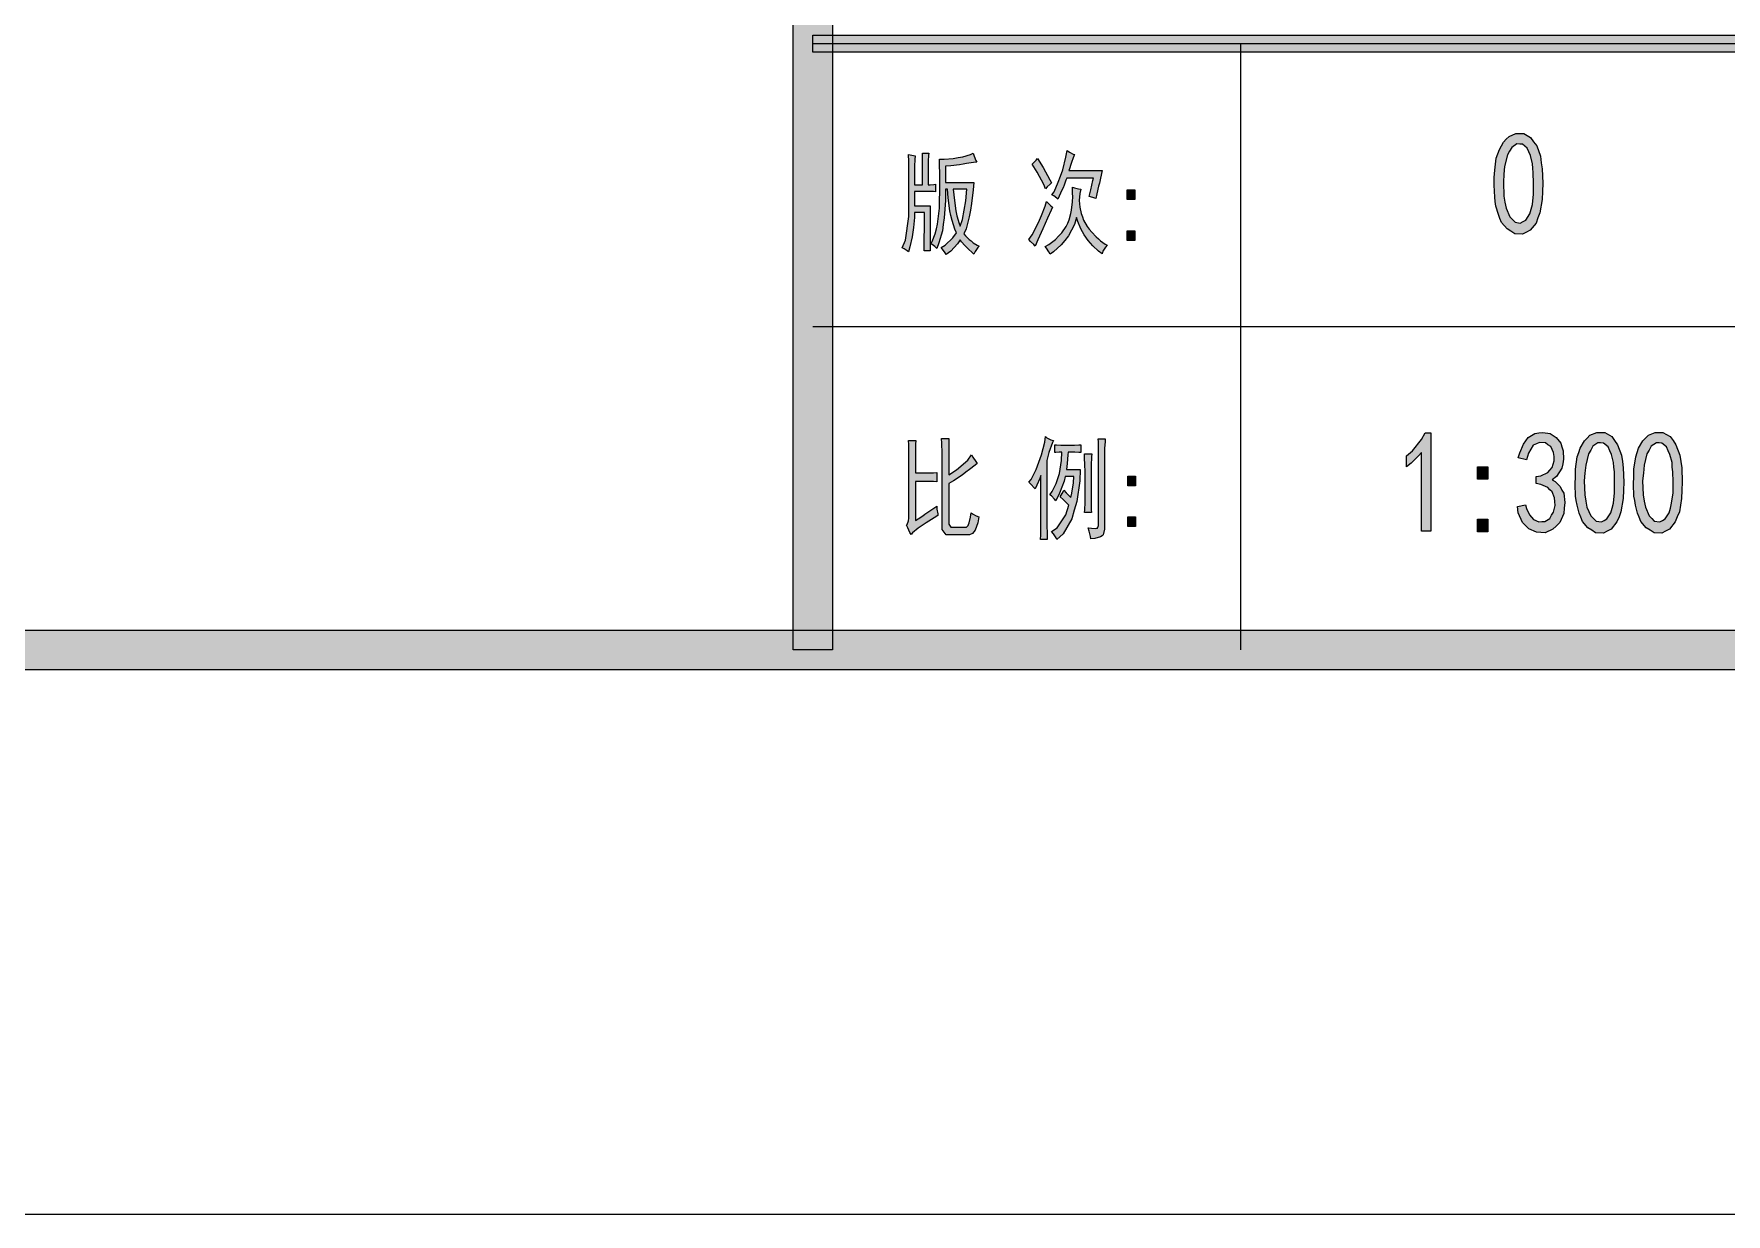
# Model space of a CAD drawing. Header units: millimetres. Extents: x -4415 to 173792, y -78716 to 47289.
# Drawn here: x 156184 to 165188, y -78716 to -72439 of the extents above; entities that cross this region are included whole.
import ezdxf

# ---------------------------------------------------------------- set-up
doc = ezdxf.new("R2010")
doc.units = ezdxf.units.MM

msp = doc.modelspace()

# ---------------------------------------------------------------- hatches: boundary and pattern name
h = msp.add_hatch(color=0)
h.dxf.hatch_style = 2
h.paths.add_polyline_path([(160434.1, -75715.9), (160224.8, -75715.9), (160224.8, 44288.1), (160434.1, 44288.1)])
h = msp.add_hatch(color=0)
h.dxf.hatch_style = 2
h.paths.add_polyline_path([(160328.9, -72537.3), (160328.9, -72447.1), (170791.2, -72447.1), (170791.2, -72537.3)])
h = msp.add_hatch(color=0)
h.paths.add_polyline_path([(163954.1, -73204), (163956.3, -73164.2), (163964.9, -73100.9), (163972.4, -73077.3), (163981, -73053.7), (164003.5, -73015), (164017.5, -73000), (164032.5, -72985), (164067.9, -72968.9), (164089.4, -72968.9), (164110.9, -72968.9), (164147.4, -72991.4), (164163.5, -73012.9), (164179.6, -73035.4), (164200, -73090.2), (164204.3, -73124.5), (164209.6, -73157.8), (164212.8, -73234), (164210.7, -73277), (164208.6, -73321), (164196.7, -73390.7), (164186, -73418.7), (164176.3, -73445.5), (164145.2, -73483.1), (164124.8, -73493.8), (164103.4, -73504.5), (164062.6, -73502.4), (164042.2, -73489.5), (164021.8, -73476.6), (163991.7, -73442.3), (163984.2, -73420.8), (163975.6, -73400.4), (163962.7, -73355.3), (163959.5, -73331.7), (163956.3, -73308.1), (163953.1, -73244.7)])
h.paths.add_polyline_path([(164005.7, -73185.7), (164002.4, -73227.6), (164004.6, -73302.7), (164010, -73334.9), (164016.4, -73367.1), (164036.8, -73413.3), (164050.8, -73427.2), (164064.7, -73441.2), (164092.6, -73446.6), (164107.6, -73438), (164121.6, -73429.4), (164143.1, -73396.1), (164149.5, -73371.4), (164157, -73346.7), (164163.5, -73292), (164163.5, -73261.9), (164163.5, -73232.9), (164161.3, -73178.2), (164159.2, -73154.6), (164158.1, -73129.9), (164147.4, -73085.9), (164137.7, -73066.5), (164129.1, -73047.2), (164104.4, -73025.8), (164089.4, -73025.8), (164074.4, -73024.7), (164047.5, -73044), (164035.7, -73063.3), (164023.9, -73082.6), (164008.9, -73144.9)])
h = msp.add_hatch(color=0)
h.dxf.hatch_style = 2
h.paths.add_polyline_path([(160873.2, -73088), (160871.1, -73107.3), (160868.9, -73142.8), (160868.9, -73158.9), (160868.9, -73241.5), (160912.9, -73241.5), (160912.9, -73131), (160912.9, -73118.1), (160912.9, -73089.1), (160911.8, -73074.1), (160945.1, -73074.1), (160944.1, -73086.9), (160943, -73114.9), (160943, -73131), (160943, -73241.5), (160953.7, -73241.5), (160973, -73240.5), (160980.6, -73239.4), (160980.6, -73279.1), (160970.9, -73278), (160950.5, -73277), (160939.8, -73277), (160868.9, -73277), (160868.9, -73354.2), (160953.7, -73354.2), (160952.6, -73370.3), (160952.6, -73416.5), (160952.6, -73446.6), (160952.6, -73592.6), (160920.4, -73592.6), (160921.5, -73550.7), (160922.6, -73449.8), (160922.6, -73389.7), (160868.9, -73389.7), (160868.9, -73416.5), (160863.5, -73469.1), (160860.3, -73494.9), (160857.1, -73519.6), (160845.3, -73572.2), (160837.8, -73599), (160831.3, -73593.6), (160814.2, -73582.9), (160803.4, -73577.5), (160821.7, -73536.7), (160838.8, -73411.1), (160838.8, -73326.3), (160838.8, -73240.5), (160838.8, -73118.1), (160837.8, -73081.6), (160846.4, -73083.7), (160863.5, -73086.9)])
h = msp.add_hatch(color=0)
h.paths.add_polyline_path([(161182.4, -73074.1), (161186.7, -73089.1), (161196.3, -73112.7), (161201.7, -73121.3), (161183.4, -73123.4), (161146.9, -73128.8), (161127.6, -73132), (161109.4, -73135.3), (161062.1, -73140.6), (161035.3, -73142.8), (161035.3, -73229.7), (161185.6, -73229.7), (161182.4, -73268.4), (161172.7, -73342.4), (161167.3, -73377.9), (161160.9, -73413.3), (161143.7, -73475.5), (161131.9, -73502.4), (161140.5, -73513.1), (161159.8, -73532.4), (161170.6, -73541), (161181.3, -73550.7), (161202.8, -73563.6), (161213.5, -73568.9), (161207.1, -73575.4), (161192, -73596.9), (161185.6, -73610.8), (161175.9, -73602.2), (161156.6, -73585), (161146.9, -73574.3), (161137.3, -73564.6), (161120.1, -73545.3), (161112.6, -73535.7), (161098.6, -73556.1), (161062.1, -73594.7), (161038.5, -73613), (161033.2, -73604.4), (161018.1, -73585), (161010.6, -73575.4), (161033.2, -73563.6), (161073.9, -73524.9), (161092.2, -73498.1), (161083.6, -73477.7), (161069.7, -73431.5), (161063.2, -73405.8), (161057.8, -73381.1), (161049.3, -73311.3), (161046, -73265.1), (161035.3, -73265.1), (161034.2, -73325.3), (161027.8, -73418.7), (161022.4, -73453), (161018.1, -73487.4), (160999.9, -73550.7), (160988.1, -73580.8), (160978.4, -73571.1), (160963.4, -73559.3), (160955.9, -73557.1), (160964.4, -73543.2), (160979.5, -73502.4), (160985.9, -73476.6), (160992.4, -73450.9), (160999.9, -73395), (161002, -73366.1), (161003.1, -73336), (161005.2, -73267.3), (161005.2, -73229.7), (161005.2, -73191.1), (161003.1, -73128.8), (161002, -73105.2), (161026.7, -73106.3), (161076.1, -73102), (161101.9, -73097.7), (161126.5, -73093.4), (161167.3, -73081.6)])
h.paths.add_polyline_path([(161076.1, -73265.1), (161078.2, -73296.3), (161085.8, -73354.2), (161090, -73380), (161095.4, -73406.8), (161107.2, -73448.7), (161112.6, -73462.7), (161125.5, -73426.2), (161142.6, -73327.4), (161148, -73265.1)])
h = msp.add_hatch(color=0)
h.dxf.hatch_style = 2
h.paths.add_polyline_path([(161524.8, -73102), (161553.8, -73150.3), (161590.3, -73215.8), (161598.9, -73231.9), (161591.4, -73238.3), (161575.3, -73253.3), (161566.7, -73263), (161558.1, -73240.5), (161522.7, -73175), (161495.8, -73133.1), (161503.3, -73125.6), (161517.3, -73110.6)])
h = msp.add_hatch(color=0)
h.dxf.hatch_style = 2
h.paths.add_polyline_path([(161722.3, -73081.6), (161719.1, -73084.8), (161711.6, -73104.1), (161706.2, -73119.1), (161700.9, -73134.2), (161693.4, -73157.8), (161690.1, -73166.4), (161868.3, -73166.4), (161864, -73182.5), (161856.5, -73215.8), (161853.3, -73232.9), (161849, -73250.1), (161839.3, -73290.9), (161834, -73314.5), (161823.2, -73311.3), (161806.1, -73305.9), (161798.6, -73304.9), (161807.1, -73269.4), (161819, -73220.1), (161821.1, -73206.1), (161679.4, -73206.1), (161675.1, -73217.9), (161665.4, -73243.7), (161660.1, -73257.6), (161653.6, -73271.6), (161639.7, -73302.7), (161632.2, -73318.8), (161626.8, -73312.4), (161610.7, -73300.6), (161600, -73295.2), (161611.8, -73279.1), (161634.3, -73228.6), (161646.1, -73195.4), (161657.9, -73162.1), (161675.1, -73094.5), (161681.5, -73060.1), (161693.4, -73068.7), (161713.7, -73078.4)])
h = msp.add_hatch(color=0)
h.dxf.hatch_style = 2
h.paths.add_polyline_path([(161754.5, -73265.1), (161749.2, -73287.7), (161744.9, -73326.3), (161747, -73343.5), (161749.2, -73360.7), (161756.7, -73395), (161763.1, -73413.3), (161768.5, -73430.5), (161787.8, -73463.7), (161799.6, -73478.8), (161812.5, -73494.9), (161836.1, -73519.6), (161847.9, -73530.3), (161858.7, -73540), (161883.4, -73557.1), (161895.2, -73563.6), (161885.5, -73573.2), (161871.6, -73595.8), (161867.3, -73608.7), (161849, -73594.7), (161819, -73566.8), (161806.1, -73551.8), (161793.2, -73537.8), (161771.7, -73507.8), (161763.1, -73491.7), (161754.5, -73476.6), (161738.4, -73438), (161730.9, -73415.4), (161720.2, -73453), (161689.1, -73514.2), (161669.7, -73537.8), (161649.3, -73561.4), (161609.6, -73597.9), (161591.4, -73610.8), (161584.9, -73599), (161572, -73579.7), (161564.5, -73571.1), (161584.9, -73560.4), (161620.4, -73532.4), (161636.5, -73515.3), (161652.6, -73498.1), (161677.2, -73463.7), (161684.8, -73446.6), (161692.3, -73428.3), (161701.9, -73394), (161704.1, -73377.9), (161707.3, -73361.8), (161710.5, -73333.8), (161710.5, -73324.2), (161711.6, -73313.5), (161710.5, -73279.1), (161709.5, -73255.5), (161720.2, -73258.7), (161742.7, -73264.1)])
h = msp.add_hatch(color=0)
h.dxf.hatch_style = 2
h.paths.add_polyline_path([(162042.2, -73321), (162001.4, -73321), (162001.4, -73269.4), (162042.2, -73269.4)])
h = msp.add_hatch(color=0)
h.dxf.hatch_style = 2
h.paths.add_polyline_path([(161604.3, -73361.8), (161596.7, -73376.8), (161577.4, -73419.7), (161564.5, -73447.6), (161552.7, -73475.5), (161525.9, -73535.7), (161511.9, -73568.9), (161504.4, -73560.4), (161487.2, -73543.2), (161478.7, -73533.5), (161495.8, -73507.8), (161522.7, -73456.2), (161534.5, -73430.5), (161545.2, -73405.8), (161564.5, -73355.3), (161572, -73330.6), (161578.5, -73338.1), (161594.6, -73353.2)])
h = msp.add_hatch(color=0)
h.dxf.hatch_style = 2
h.paths.add_polyline_path([(162042.2, -73537.8), (162001.4, -73537.8), (162001.4, -73486.3), (162042.2, -73486.3)])
h = msp.add_hatch(color=0)
h.dxf.hatch_style = 2
h.paths.add_polyline_path([(160876.4, -74602.7), (160875.3, -74622), (160874.3, -74668.2), (160874.3, -74695), (160874.3, -74774.5), (160917.2, -74774.5), (160933.3, -74774.5), (160969.8, -74773.4), (160989.1, -74772.3), (160989.1, -74821.7), (160969.8, -74820.6), (160933.3, -74819.6), (160917.2, -74819.6), (160874.3, -74819.6), (160874.3, -75026.8), (160888.2, -75018.2), (160914, -75003.1), (160924.7, -74994.5), (160935.5, -74987), (160967.7, -74965.6), (160988.1, -74951.6), (160989.1, -74966.6), (160993.4, -74991.3), (160994.5, -75001), (160974.1, -75013.9), (160932.2, -75040.7), (160910.8, -75054.7), (160889.3, -75068.6), (160859.2, -75092.2), (160851.7, -75101.9), (160845.3, -75091.2), (160833.5, -75066.5), (160827, -75052.5), (160831.3, -75048.2), (160837.8, -75028.9), (160838.8, -75014.9), (160838.8, -74699.3), (160838.8, -74671.4), (160838.8, -74623.1), (160837.8, -74602.7)])
h = msp.add_hatch(color=0)
h.dxf.hatch_style = 2
h.paths.add_polyline_path([(161052.5, -74590.9), (161052.5, -74615.6), (161051.4, -74662.8), (161051.4, -74685.4), (161051.4, -74784.1), (161092.2, -74758.4), (161153.4, -74705.8), (161172.7, -74677.9), (161180.2, -74690.7), (161195.2, -74714.4), (161202.8, -74725.1), (161192, -74733.7), (161162, -74756.2), (161142.6, -74771.3), (161122.3, -74786.3), (161077.2, -74816.3), (161051.4, -74831.4), (161051.4, -75028.9), (161051.4, -75046.1), (161062.1, -75062.2), (161072.9, -75062.2), (161139.4, -75062.2), (161145.9, -75062.2), (161154.5, -75054.7), (161157.7, -75048.2), (161160.9, -75040.7), (161167.3, -75010.6), (161171.6, -74987), (161178.1, -74992.4), (161198.5, -75003.1), (161212.4, -75007.4), (161206, -75039.6), (161192, -75079.4), (161185.6, -75087.9), (161178.1, -75096.5), (161163, -75104), (161155.5, -75104), (161062.1, -75104), (161038.5, -75104), (161016, -75075.1), (161016, -75046.1), (161016, -74695), (161016, -74669.3), (161014.9, -74616.7), (161013.8, -74590.9)])
h = msp.add_hatch(color=0)
h.dxf.hatch_style = 2
h.paths.add_polyline_path([(161609.6, -74602.7), (161603.2, -74612.4), (161584.9, -74665), (161574.2, -74709), (161574.2, -75026.8), (161574.2, -75050.4), (161575.3, -75100.8), (161575.3, -75127.7), (161539.8, -75127.7), (161540.9, -75103), (161542, -75054.7), (161542, -75031), (161542, -74788.4), (161536.6, -74803.5), (161520.5, -74838.9), (161510.9, -74859.3), (161506.6, -74853.9), (161490.5, -74835.7), (161478.7, -74823.9), (161490.5, -74809.9), (161516.2, -74756.2), (161530.2, -74717.6), (161545.2, -74677.9), (161563.5, -74610.2), (161566.7, -74581.3), (161574.2, -74587.7), (161594.6, -74598.4)])
h = msp.add_hatch(color=0)
h.dxf.hatch_style = 2
h.paths.add_polyline_path([(161708.4, -74626.3), (161721.3, -74626.3), (161743.8, -74625.3), (161754.5, -74624.2), (161754.5, -74666.1), (161743.8, -74665), (161723.4, -74663.9), (161711.6, -74663.9), (161686.9, -74663.9), (161685.8, -74677.9), (161681.5, -74724), (161678.3, -74756.2), (161750.2, -74756.2), (161749.2, -74817.4), (161733.1, -74925.8), (161719.1, -74973.1), (161706.2, -75019.2), (161660.1, -75097.6), (161626.8, -75127.7), (161623.6, -75119.1), (161609.6, -75097.6), (161598.9, -75085.8), (161628.9, -75066.5), (161675.1, -74997.8), (161690.1, -74946.2), (161682.6, -74937.7), (161660.1, -74915.1), (161645, -74902.2), (161649.3, -74892.6), (161660.1, -74875.4), (161664.4, -74866.8), (161677.2, -74880.8), (161695.5, -74900.1), (161700.9, -74904.4), (161706.2, -74881.8), (161714.8, -74827.1), (161717, -74793.8), (161670.8, -74793.8), (161666.5, -74818.5), (161641.8, -74882.9), (161621.4, -74922.6), (161615, -74914), (161598.9, -74896.9), (161590.3, -74890.4), (161602.1, -74873.2), (161623.6, -74830.3), (161632.2, -74804.5), (161640.8, -74777.7), (161651.5, -74707.9), (161653.6, -74663.9), (161639.7, -74663.9), (161621.4, -74665), (161616.1, -74666.1), (161616.1, -74624.2), (161624.6, -74625.3), (161648.3, -74626.3), (161662.2, -74626.3)])
h = msp.add_hatch(color=0)
h.dxf.hatch_style = 2
h.paths.add_polyline_path([(161884.4, -74593.1), (161883.4, -74608.1), (161881.2, -74644.6), (161881.2, -74666.1), (161881.2, -75048.2), (161881.2, -75072.9), (161873.7, -75103), (161867.3, -75109.4), (161859.7, -75114.8), (161829.7, -75123.4), (161807.1, -75125.5), (161806.1, -75112.6), (161798.6, -75083.6), (161793.2, -75066.5), (161811.4, -75068.6), (161834, -75070.8), (161838.3, -75068.6), (161843.6, -75067.5), (161849, -75054.7), (161849, -75042.9), (161849, -74669.3), (161849, -74646.7), (161847.9, -74609.2), (161845.8, -74593.1)])
h = msp.add_hatch(color=0)
h.dxf.hatch_style = 2
h.paths.add_polyline_path([(163567.7, -74665), (163551.6, -74684.3), (163511.9, -74723), (163487.2, -74741.2), (163487.2, -74683.2), (163518.3, -74657.5), (163567.7, -74596.3), (163587, -74561.9), (163616, -74561.9), (163616, -75083.6), (163567.7, -75083.6)])
h = msp.add_hatch(color=0)
h.dxf.hatch_style = 2
h.paths.add_polyline_path([(164077.6, -74952.7), (164120.5, -74944.1), (164125.9, -74963.4), (164142, -74996.7), (164152.7, -75009.6), (164163.5, -75022.5), (164190.3, -75034.3), (164207.5, -75033.2), (164223.6, -75033.2), (164249.3, -75016), (164259, -74999.9), (164268.7, -74983.8), (164277.3, -74948.4), (164276.2, -74926.9), (164275.1, -74906.5), (164262.2, -74875.4), (164250.4, -74863.6), (164239.7, -74852.8), (164202.1, -74836.7), (164176.3, -74831.4), (164176.3, -74792.7), (164202.1, -74789.5), (164239.7, -74772.3), (164250.4, -74759.5), (164262.2, -74745.5), (164273, -74710.1), (164271.9, -74687.5), (164269.7, -74666.1), (164254.7, -74633.9), (164239.7, -74624.2), (164225.7, -74614.5), (164194.6, -74612.4), (164178.5, -74619.9), (164161.3, -74627.4), (164135.6, -74669.3), (164125.9, -74704.7), (164081.9, -74695), (164089.4, -74668.2), (164109.8, -74622), (164122.7, -74603.8), (164134.5, -74586.6), (164169.9, -74565.1), (164191.4, -74561.9), (164212.8, -74558.7), (164251.5, -74565.1), (164267.6, -74575.9), (164283.7, -74585.5), (164307.3, -74615.6), (164313.8, -74636), (164320.2, -74656.4), (164322.3, -74701.5), (164318.1, -74726.2), (164312.7, -74749.8), (164284.8, -74792.7), (164262.2, -74811), (164278.3, -74819.6), (164305.2, -74847.5), (164313.8, -74865.7), (164323.4, -74882.9), (164328.8, -74931.2), (164325.6, -74961.3), (164323.4, -74990.3), (164301.9, -75038.6), (164283.7, -75056.8), (164265.4, -75074), (164224.7, -75092.2), (164201, -75091.2), (164178.5, -75090.1), (164137.7, -75071.8), (164120.5, -75054.7), (164104.4, -75037.5), (164081.9, -74987)])
h = msp.add_hatch(color=0)
h.paths.add_polyline_path([(164385.7, -74793.8), (164386.8, -74754.1), (164395.3, -74689.7), (164403.9, -74666.1), (164411.4, -74643.5), (164434, -74603.8), (164449, -74588.8), (164463, -74573.7), (164499.5, -74558.7), (164519.9, -74558.7), (164541.3, -74558.7), (164578.9, -74581.3), (164593.9, -74602.7), (164610, -74625.3), (164630.4, -74680), (164635.8, -74713.3), (164640.1, -74746.6), (164643.3, -74823.9), (164641.2, -74866.8), (164640.1, -74909.7), (164627.2, -74980.6), (164617.6, -75007.4), (164606.8, -75035.3), (164575.7, -75072.9), (164555.3, -75083.6), (164534.9, -75094.4), (164493, -75092.2), (164472.6, -75079.4), (164452.2, -75066.5), (164423.3, -75032.1), (164414.7, -75010.6), (164406.1, -74989.2), (164394.3, -74945.2), (164390, -74921.5), (164386.8, -74897.9), (164384.6, -74834.6)])
h.paths.add_polyline_path([(164436.1, -74775.6), (164432.9, -74817.4), (164435.1, -74891.5), (164441.5, -74924.8), (164446.9, -74957), (164467.3, -75003.1), (164481.2, -75017.1), (164495.2, -75031), (164524.2, -75035.3), (164538.1, -75027.8), (164553.1, -75019.2), (164574.6, -74986), (164581.1, -74961.3), (164587.5, -74935.5), (164593.9, -74880.8), (164593.9, -74851.8), (164593.9, -74821.7), (164592.9, -74768), (164590.7, -74743.3), (164588.6, -74719.7), (164577.8, -74675.7), (164569.2, -74656.4), (164559.6, -74636), (164534.9, -74615.6), (164519.9, -74614.5), (164504.8, -74614.5), (164478, -74632.8), (164467.3, -74653.2), (164455.5, -74672.5), (164440.4, -74733.7)])
h = msp.add_hatch(color=0)
h.paths.add_polyline_path([(164695.9, -74793.8), (164697, -74754.1), (164706.7, -74689.7), (164714.2, -74666.1), (164721.7, -74643.5), (164744.2, -74603.8), (164759.3, -74588.8), (164774.3, -74573.7), (164809.7, -74558.7), (164831.2, -74558.7), (164851.6, -74558.7), (164889.2, -74581.3), (164905.3, -74602.7), (164920.3, -74625.3), (164941.8, -74680), (164946, -74713.3), (164951.4, -74746.6), (164953.6, -74823.9), (164952.5, -74866.8), (164950.3, -74909.7), (164938.5, -74980.6), (164927.8, -75007.4), (164917.1, -75035.3), (164887, -75072.9), (164865.5, -75083.6), (164845.1, -75094.4), (164804.3, -75092.2), (164783.9, -75079.4), (164762.5, -75066.5), (164733.5, -75032.1), (164724.9, -75010.6), (164716.3, -74989.2), (164704.5, -74945.2), (164701.3, -74921.5), (164697, -74897.9), (164694.8, -74834.6)])
h.paths.add_polyline_path([(164747.4, -74775.6), (164743.2, -74817.4), (164746.4, -74891.5), (164751.7, -74924.8), (164758.2, -74957), (164777.5, -75003.1), (164791.5, -75017.1), (164805.4, -75031), (164834.4, -75035.3), (164849.4, -75027.8), (164863.4, -75019.2), (164884.9, -74986), (164891.3, -74961.3), (164897.7, -74935.5), (164905.3, -74880.8), (164905.3, -74851.8), (164905.3, -74821.7), (164903.1, -74768), (164901, -74743.3), (164899.9, -74719.7), (164888.1, -74675.7), (164879.5, -74656.4), (164869.8, -74636), (164846.2, -74615.6), (164831.2, -74614.5), (164816.2, -74614.5), (164789.3, -74632.8), (164777.5, -74653.2), (164765.7, -74672.5), (164750.7, -74733.7)])
h = msp.add_hatch(color=0)
h.dxf.hatch_style = 2
h.paths.add_polyline_path([(161812.5, -74673.6), (161810.4, -74689.7), (161809.3, -74735.8), (161809.3, -74765.9), (161809.3, -74902.2), (161809.3, -74930.1), (161809.3, -74970.9), (161810.4, -74984.9), (161773.9, -74984.9), (161774.9, -74970.9), (161777.1, -74931.2), (161777.1, -74904.4), (161777.1, -74762.7), (161776, -74735.8), (161773.9, -74690.7), (161773.9, -74673.6)])
h = msp.add_hatch(color=0)
h.dxf.hatch_style = 2
h.paths.add_polyline_path([(162045.5, -74843.2), (162004.7, -74843.2), (162004.7, -74791.7), (162045.5, -74791.7)])
h = msp.add_hatch(color=0)
h.dxf.hatch_style = 2
h.paths.add_polyline_path([(163919.8, -74807.8), (163864, -74807.8), (163864, -74741.2), (163919.8, -74741.2)])
h = msp.add_hatch(color=0)
h.dxf.hatch_style = 2
h.paths.add_polyline_path([(162045.5, -75060), (162004.7, -75060), (162004.7, -75007.4), (162045.5, -75007.4)])
h = msp.add_hatch(color=0)
h.dxf.hatch_style = 2
h.paths.add_polyline_path([(163919.8, -75086.9), (163864, -75086.9), (163864, -75020.3), (163919.8, -75020.3)])
h = msp.add_hatch(color=0)
h.dxf.hatch_style = 2
h.paths.add_polyline_path([(2980.1, -75821.1), (3190.5, -75610.7), (170687.1, -75610.7), (170896.4, -75821.1)])

# ---------------------------------------------------------------- linework, layer by layer
at = {"color": 0, "lineweight": 0}
for points in [[(-4415.2, -78716.4), (173791.7, -78716.4), (173791.7, 47288.5), (-4415.2, 47288.5)], [(160434.1, -75715.9), (160224.8, -75715.9), (160224.8, 44288.1), (160434.1, 44288.1)], [(160328.9, -72537.3), (160328.9, -72447.1), (170791.2, -72447.1), (170791.2, -72537.3)], [(163954.1, -73204), (163956.3, -73164.2), (163964.9, -73100.9), (163972.4, -73077.3), (163981, -73053.7), (164003.5, -73015), (164017.5, -73000), (164032.5, -72985), (164067.9, -72968.9), (164089.4, -72968.9), (164110.9, -72968.9), (164147.4, -72991.4), (164163.5, -73012.9), (164179.6, -73035.4), (164200, -73090.2), (164204.3, -73124.5), (164209.6, -73157.8), (164212.8, -73234), (164210.7, -73277), (164208.6, -73321), (164196.7, -73390.7), (164186, -73418.7), (164176.3, -73445.5), (164145.2, -73483.1), (164124.8, -73493.8), (164103.4, -73504.5), (164062.6, -73502.4), (164042.2, -73489.5), (164021.8, -73476.6), (163991.7, -73442.3), (163984.2, -73420.8), (163975.6, -73400.4), (163962.7, -73355.3), (163959.5, -73331.7), (163956.3, -73308.1), (163953.1, -73244.7)], [(160873.2, -73088), (160871.1, -73107.3), (160868.9, -73142.8), (160868.9, -73158.9), (160868.9, -73241.5), (160912.9, -73241.5), (160912.9, -73131), (160912.9, -73118.1), (160912.9, -73089.1), (160911.8, -73074.1), (160945.1, -73074.1), (160944.1, -73086.9), (160943, -73114.9), (160943, -73131), (160943, -73241.5), (160953.7, -73241.5), (160973, -73240.5), (160980.6, -73239.4), (160980.6, -73279.1), (160970.9, -73278), (160950.5, -73277), (160939.8, -73277), (160868.9, -73277), (160868.9, -73354.2), (160953.7, -73354.2), (160952.6, -73370.3), (160952.6, -73416.5), (160952.6, -73446.6), (160952.6, -73592.6), (160920.4, -73592.6), (160921.5, -73550.7), (160922.6, -73449.8), (160922.6, -73389.7), (160868.9, -73389.7), (160868.9, -73416.5), (160863.5, -73469.1), (160860.3, -73494.9), (160857.1, -73519.6), (160845.3, -73572.2), (160837.8, -73599), (160831.3, -73593.6), (160814.2, -73582.9), (160803.4, -73577.5), (160821.7, -73536.7), (160838.8, -73411.1), (160838.8, -73326.3), (160838.8, -73240.5), (160838.8, -73118.1), (160837.8, -73081.6), (160846.4, -73083.7), (160863.5, -73086.9)], [(161182.4, -73074.1), (161186.7, -73089.1), (161196.3, -73112.7), (161201.7, -73121.3), (161183.4, -73123.4), (161146.9, -73128.8), (161127.6, -73132), (161109.4, -73135.3), (161062.1, -73140.6), (161035.3, -73142.8), (161035.3, -73229.7), (161185.6, -73229.7), (161182.4, -73268.4), (161172.7, -73342.4), (161167.3, -73377.9), (161160.9, -73413.3), (161143.7, -73475.5), (161131.9, -73502.4), (161140.5, -73513.1), (161159.8, -73532.4), (161170.6, -73541), (161181.3, -73550.7), (161202.8, -73563.6), (161213.5, -73568.9), (161207.1, -73575.4), (161192, -73596.9), (161185.6, -73610.8), (161175.9, -73602.2), (161156.6, -73585), (161146.9, -73574.3), (161137.3, -73564.6), (161120.1, -73545.3), (161112.6, -73535.7), (161098.6, -73556.1), (161062.1, -73594.7), (161038.5, -73613), (161033.2, -73604.4), (161018.1, -73585), (161010.6, -73575.4), (161033.2, -73563.6), (161073.9, -73524.9), (161092.2, -73498.1), (161083.6, -73477.7), (161069.7, -73431.5), (161063.2, -73405.8), (161057.8, -73381.1), (161049.3, -73311.3), (161046, -73265.1), (161035.3, -73265.1), (161034.2, -73325.3), (161027.8, -73418.7), (161022.4, -73453), (161018.1, -73487.4), (160999.9, -73550.7), (160988.1, -73580.8), (160978.4, -73571.1), (160963.4, -73559.3), (160955.9, -73557.1), (160964.4, -73543.2), (160979.5, -73502.4), (160985.9, -73476.6), (160992.4, -73450.9), (160999.9, -73395), (161002, -73366.1), (161003.1, -73336), (161005.2, -73267.3), (161005.2, -73229.7), (161005.2, -73191.1), (161003.1, -73128.8), (161002, -73105.2), (161026.7, -73106.3), (161076.1, -73102), (161101.9, -73097.7), (161126.5, -73093.4), (161167.3, -73081.6)], [(161524.8, -73102), (161553.8, -73150.3), (161590.3, -73215.8), (161598.9, -73231.9), (161591.4, -73238.3), (161575.3, -73253.3), (161566.7, -73263), (161558.1, -73240.5), (161522.7, -73175), (161495.8, -73133.1), (161503.3, -73125.6), (161517.3, -73110.6)], [(161722.3, -73081.6), (161719.1, -73084.8), (161711.6, -73104.1), (161706.2, -73119.1), (161700.9, -73134.2), (161693.4, -73157.8), (161690.1, -73166.4), (161868.3, -73166.4), (161864, -73182.5), (161856.5, -73215.8), (161853.3, -73232.9), (161849, -73250.1), (161839.3, -73290.9), (161834, -73314.5), (161823.2, -73311.3), (161806.1, -73305.9), (161798.6, -73304.9), (161807.1, -73269.4), (161819, -73220.1), (161821.1, -73206.1), (161679.4, -73206.1), (161675.1, -73217.9), (161665.4, -73243.7), (161660.1, -73257.6), (161653.6, -73271.6), (161639.7, -73302.7), (161632.2, -73318.8), (161626.8, -73312.4), (161610.7, -73300.6), (161600, -73295.2), (161611.8, -73279.1), (161634.3, -73228.6), (161646.1, -73195.4), (161657.9, -73162.1), (161675.1, -73094.5), (161681.5, -73060.1), (161693.4, -73068.7), (161713.7, -73078.4)], [(164005.7, -73185.7), (164002.4, -73227.6), (164004.6, -73302.7), (164010, -73334.9), (164016.4, -73367.1), (164036.8, -73413.3), (164050.8, -73427.2), (164064.7, -73441.2), (164092.6, -73446.6), (164107.6, -73438), (164121.6, -73429.4), (164143.1, -73396.1), (164149.5, -73371.4), (164157, -73346.7), (164163.5, -73292), (164163.5, -73261.9), (164163.5, -73232.9), (164161.3, -73178.2), (164159.2, -73154.6), (164158.1, -73129.9), (164147.4, -73085.9), (164137.7, -73066.5), (164129.1, -73047.2), (164104.4, -73025.8), (164089.4, -73025.8), (164074.4, -73024.7), (164047.5, -73044), (164035.7, -73063.3), (164023.9, -73082.6), (164008.9, -73144.9)], [(161076.1, -73265.1), (161078.2, -73296.3), (161085.8, -73354.2), (161090, -73380), (161095.4, -73406.8), (161107.2, -73448.7), (161112.6, -73462.7), (161125.5, -73426.2), (161142.6, -73327.4), (161148, -73265.1)], [(161754.5, -73265.1), (161749.2, -73287.7), (161744.9, -73326.3), (161747, -73343.5), (161749.2, -73360.7), (161756.7, -73395), (161763.1, -73413.3), (161768.5, -73430.5), (161787.8, -73463.7), (161799.6, -73478.8), (161812.5, -73494.9), (161836.1, -73519.6), (161847.9, -73530.3), (161858.7, -73540), (161883.4, -73557.1), (161895.2, -73563.6), (161885.5, -73573.2), (161871.6, -73595.8), (161867.3, -73608.7), (161849, -73594.7), (161819, -73566.8), (161806.1, -73551.8), (161793.2, -73537.8), (161771.7, -73507.8), (161763.1, -73491.7), (161754.5, -73476.6), (161738.4, -73438), (161730.9, -73415.4), (161720.2, -73453), (161689.1, -73514.2), (161669.7, -73537.8), (161649.3, -73561.4), (161609.6, -73597.9), (161591.4, -73610.8), (161584.9, -73599), (161572, -73579.7), (161564.5, -73571.1), (161584.9, -73560.4), (161620.4, -73532.4), (161636.5, -73515.3), (161652.6, -73498.1), (161677.2, -73463.7), (161684.8, -73446.6), (161692.3, -73428.3), (161701.9, -73394), (161704.1, -73377.9), (161707.3, -73361.8), (161710.5, -73333.8), (161710.5, -73324.2), (161711.6, -73313.5), (161710.5, -73279.1), (161709.5, -73255.5), (161720.2, -73258.7), (161742.7, -73264.1)], [(162042.2, -73321), (162001.4, -73321), (162001.4, -73269.4), (162042.2, -73269.4)], [(161604.3, -73361.8), (161596.7, -73376.8), (161577.4, -73419.7), (161564.5, -73447.6), (161552.7, -73475.5), (161525.9, -73535.7), (161511.9, -73568.9), (161504.4, -73560.4), (161487.2, -73543.2), (161478.7, -73533.5), (161495.8, -73507.8), (161522.7, -73456.2), (161534.5, -73430.5), (161545.2, -73405.8), (161564.5, -73355.3), (161572, -73330.6), (161578.5, -73338.1), (161594.6, -73353.2)], [(162042.2, -73537.8), (162001.4, -73537.8), (162001.4, -73486.3), (162042.2, -73486.3)], [(160876.4, -74602.7), (160875.3, -74622), (160874.3, -74668.2), (160874.3, -74695), (160874.3, -74774.5), (160917.2, -74774.5), (160933.3, -74774.5), (160969.8, -74773.4), (160989.1, -74772.3), (160989.1, -74821.7), (160969.8, -74820.6), (160933.3, -74819.6), (160917.2, -74819.6), (160874.3, -74819.6), (160874.3, -75026.8), (160888.2, -75018.2), (160914, -75003.1), (160924.7, -74994.5), (160935.5, -74987), (160967.7, -74965.6), (160988.1, -74951.6), (160989.1, -74966.6), (160993.4, -74991.3), (160994.5, -75001), (160974.1, -75013.9), (160932.2, -75040.7), (160910.8, -75054.7), (160889.3, -75068.6), (160859.2, -75092.2), (160851.7, -75101.9), (160845.3, -75091.2), (160833.5, -75066.5), (160827, -75052.5), (160831.3, -75048.2), (160837.8, -75028.9), (160838.8, -75014.9), (160838.8, -74699.3), (160838.8, -74671.4), (160838.8, -74623.1), (160837.8, -74602.7)], [(161052.5, -74590.9), (161052.5, -74615.6), (161051.4, -74662.8), (161051.4, -74685.4), (161051.4, -74784.1), (161092.2, -74758.4), (161153.4, -74705.8), (161172.7, -74677.9), (161180.2, -74690.7), (161195.2, -74714.4), (161202.8, -74725.1), (161192, -74733.7), (161162, -74756.2), (161142.6, -74771.3), (161122.3, -74786.3), (161077.2, -74816.3), (161051.4, -74831.4), (161051.4, -75028.9), (161051.4, -75046.1), (161062.1, -75062.2), (161072.9, -75062.2), (161139.4, -75062.2), (161145.9, -75062.2), (161154.5, -75054.7), (161157.7, -75048.2), (161160.9, -75040.7), (161167.3, -75010.6), (161171.6, -74987), (161178.1, -74992.4), (161198.5, -75003.1), (161212.4, -75007.4), (161206, -75039.6), (161192, -75079.4), (161185.6, -75087.9), (161178.1, -75096.5), (161163, -75104), (161155.5, -75104), (161062.1, -75104), (161038.5, -75104), (161016, -75075.1), (161016, -75046.1), (161016, -74695), (161016, -74669.3), (161014.9, -74616.7), (161013.8, -74590.9)], [(161609.6, -74602.7), (161603.2, -74612.4), (161584.9, -74665), (161574.2, -74709), (161574.2, -75026.8), (161574.2, -75050.4), (161575.3, -75100.8), (161575.3, -75127.7), (161539.8, -75127.7), (161540.9, -75103), (161542, -75054.7), (161542, -75031), (161542, -74788.4), (161536.6, -74803.5), (161520.5, -74838.9), (161510.9, -74859.3), (161506.6, -74853.9), (161490.5, -74835.7), (161478.7, -74823.9), (161490.5, -74809.9), (161516.2, -74756.2), (161530.2, -74717.6), (161545.2, -74677.9), (161563.5, -74610.2), (161566.7, -74581.3), (161574.2, -74587.7), (161594.6, -74598.4)], [(161708.4, -74626.3), (161721.3, -74626.3), (161743.8, -74625.3), (161754.5, -74624.2), (161754.5, -74666.1), (161743.8, -74665), (161723.4, -74663.9), (161711.6, -74663.9), (161686.9, -74663.9), (161685.8, -74677.9), (161681.5, -74724), (161678.3, -74756.2), (161750.2, -74756.2), (161749.2, -74817.4), (161733.1, -74925.8), (161719.1, -74973.1), (161706.2, -75019.2), (161660.1, -75097.6), (161626.8, -75127.7), (161623.6, -75119.1), (161609.6, -75097.6), (161598.9, -75085.8), (161628.9, -75066.5), (161675.1, -74997.8), (161690.1, -74946.2), (161682.6, -74937.7), (161660.1, -74915.1), (161645, -74902.2), (161649.3, -74892.6), (161660.1, -74875.4), (161664.4, -74866.8), (161677.2, -74880.8), (161695.5, -74900.1), (161700.9, -74904.4), (161706.2, -74881.8), (161714.8, -74827.1), (161717, -74793.8), (161670.8, -74793.8), (161666.5, -74818.5), (161641.8, -74882.9), (161621.4, -74922.6), (161615, -74914), (161598.9, -74896.9), (161590.3, -74890.4), (161602.1, -74873.2), (161623.6, -74830.3), (161632.2, -74804.5), (161640.8, -74777.7), (161651.5, -74707.9), (161653.6, -74663.9), (161639.7, -74663.9), (161621.4, -74665), (161616.1, -74666.1), (161616.1, -74624.2), (161624.6, -74625.3), (161648.3, -74626.3), (161662.2, -74626.3)], [(161884.4, -74593.1), (161883.4, -74608.1), (161881.2, -74644.6), (161881.2, -74666.1), (161881.2, -75048.2), (161881.2, -75072.9), (161873.7, -75103), (161867.3, -75109.4), (161859.7, -75114.8), (161829.7, -75123.4), (161807.1, -75125.5), (161806.1, -75112.6), (161798.6, -75083.6), (161793.2, -75066.5), (161811.4, -75068.6), (161834, -75070.8), (161838.3, -75068.6), (161843.6, -75067.5), (161849, -75054.7), (161849, -75042.9), (161849, -74669.3), (161849, -74646.7), (161847.9, -74609.2), (161845.8, -74593.1)], [(163567.7, -74665), (163551.6, -74684.3), (163511.9, -74723), (163487.2, -74741.2), (163487.2, -74683.2), (163518.3, -74657.5), (163567.7, -74596.3), (163587, -74561.9), (163616, -74561.9), (163616, -75083.6), (163567.7, -75083.6)], [(164077.6, -74952.7), (164120.5, -74944.1), (164125.9, -74963.4), (164142, -74996.7), (164152.7, -75009.6), (164163.5, -75022.5), (164190.3, -75034.3), (164207.5, -75033.2), (164223.6, -75033.2), (164249.3, -75016), (164259, -74999.9), (164268.7, -74983.8), (164277.3, -74948.4), (164276.2, -74926.9), (164275.1, -74906.5), (164262.2, -74875.4), (164250.4, -74863.6), (164239.7, -74852.8), (164202.1, -74836.7), (164176.3, -74831.4), (164176.3, -74792.7), (164202.1, -74789.5), (164239.7, -74772.3), (164250.4, -74759.5), (164262.2, -74745.5), (164273, -74710.1), (164271.9, -74687.5), (164269.7, -74666.1), (164254.7, -74633.9), (164239.7, -74624.2), (164225.7, -74614.5), (164194.6, -74612.4), (164178.5, -74619.9), (164161.3, -74627.4), (164135.6, -74669.3), (164125.9, -74704.7), (164081.9, -74695), (164089.4, -74668.2), (164109.8, -74622), (164122.7, -74603.8), (164134.5, -74586.6), (164169.9, -74565.1), (164191.4, -74561.9), (164212.8, -74558.7), (164251.5, -74565.1), (164267.6, -74575.9), (164283.7, -74585.5), (164307.3, -74615.6), (164313.8, -74636), (164320.2, -74656.4), (164322.3, -74701.5), (164318.1, -74726.2), (164312.7, -74749.8), (164284.8, -74792.7), (164262.2, -74811), (164278.3, -74819.6), (164305.2, -74847.5), (164313.8, -74865.7), (164323.4, -74882.9), (164328.8, -74931.2), (164325.6, -74961.3), (164323.4, -74990.3), (164301.9, -75038.6), (164283.7, -75056.8), (164265.4, -75074), (164224.7, -75092.2), (164201, -75091.2), (164178.5, -75090.1), (164137.7, -75071.8), (164120.5, -75054.7), (164104.4, -75037.5), (164081.9, -74987)], [(164385.7, -74793.8), (164386.8, -74754.1), (164395.3, -74689.7), (164403.9, -74666.1), (164411.4, -74643.5), (164434, -74603.8), (164449, -74588.8), (164463, -74573.7), (164499.5, -74558.7), (164519.9, -74558.7), (164541.3, -74558.7), (164578.9, -74581.3), (164593.9, -74602.7), (164610, -74625.3), (164630.4, -74680), (164635.8, -74713.3), (164640.1, -74746.6), (164643.3, -74823.9), (164641.2, -74866.8), (164640.1, -74909.7), (164627.2, -74980.6), (164617.6, -75007.4), (164606.8, -75035.3), (164575.7, -75072.9), (164555.3, -75083.6), (164534.9, -75094.4), (164493, -75092.2), (164472.6, -75079.4), (164452.2, -75066.5), (164423.3, -75032.1), (164414.7, -75010.6), (164406.1, -74989.2), (164394.3, -74945.2), (164390, -74921.5), (164386.8, -74897.9), (164384.6, -74834.6)], [(164436.1, -74775.6), (164432.9, -74817.4), (164435.1, -74891.5), (164441.5, -74924.8), (164446.9, -74957), (164467.3, -75003.1), (164481.2, -75017.1), (164495.2, -75031), (164524.2, -75035.3), (164538.1, -75027.8), (164553.1, -75019.2), (164574.6, -74986), (164581.1, -74961.3), (164587.5, -74935.5), (164593.9, -74880.8), (164593.9, -74851.8), (164593.9, -74821.7), (164592.9, -74768), (164590.7, -74743.3), (164588.6, -74719.7), (164577.8, -74675.7), (164569.2, -74656.4), (164559.6, -74636), (164534.9, -74615.6), (164519.9, -74614.5), (164504.8, -74614.5), (164478, -74632.8), (164467.3, -74653.2), (164455.5, -74672.5), (164440.4, -74733.7)], [(164695.9, -74793.8), (164697, -74754.1), (164706.7, -74689.7), (164714.2, -74666.1), (164721.7, -74643.5), (164744.2, -74603.8), (164759.3, -74588.8), (164774.3, -74573.7), (164809.7, -74558.7), (164831.2, -74558.7), (164851.6, -74558.7), (164889.2, -74581.3), (164905.3, -74602.7), (164920.3, -74625.3), (164941.8, -74680), (164946, -74713.3), (164951.4, -74746.6), (164953.6, -74823.9), (164952.5, -74866.8), (164950.3, -74909.7), (164938.5, -74980.6), (164927.8, -75007.4), (164917.1, -75035.3), (164887, -75072.9), (164865.5, -75083.6), (164845.1, -75094.4), (164804.3, -75092.2), (164783.9, -75079.4), (164762.5, -75066.5), (164733.5, -75032.1), (164724.9, -75010.6), (164716.3, -74989.2), (164704.5, -74945.2), (164701.3, -74921.5), (164697, -74897.9), (164694.8, -74834.6)], [(164747.4, -74775.6), (164743.2, -74817.4), (164746.4, -74891.5), (164751.7, -74924.8), (164758.2, -74957), (164777.5, -75003.1), (164791.5, -75017.1), (164805.4, -75031), (164834.4, -75035.3), (164849.4, -75027.8), (164863.4, -75019.2), (164884.9, -74986), (164891.3, -74961.3), (164897.7, -74935.5), (164905.3, -74880.8), (164905.3, -74851.8), (164905.3, -74821.7), (164903.1, -74768), (164901, -74743.3), (164899.9, -74719.7), (164888.1, -74675.7), (164879.5, -74656.4), (164869.8, -74636), (164846.2, -74615.6), (164831.2, -74614.5), (164816.2, -74614.5), (164789.3, -74632.8), (164777.5, -74653.2), (164765.7, -74672.5), (164750.7, -74733.7)], [(161812.5, -74673.6), (161810.4, -74689.7), (161809.3, -74735.8), (161809.3, -74765.9), (161809.3, -74902.2), (161809.3, -74930.1), (161809.3, -74970.9), (161810.4, -74984.9), (161773.9, -74984.9), (161774.9, -74970.9), (161777.1, -74931.2), (161777.1, -74904.4), (161777.1, -74762.7), (161776, -74735.8), (161773.9, -74690.7), (161773.9, -74673.6)], [(162045.5, -74843.2), (162004.7, -74843.2), (162004.7, -74791.7), (162045.5, -74791.7)], [(163919.8, -74807.8), (163864, -74807.8), (163864, -74741.2), (163919.8, -74741.2)], [(162045.5, -75060), (162004.7, -75060), (162004.7, -75007.4), (162045.5, -75007.4)], [(163919.8, -75086.9), (163864, -75086.9), (163864, -75020.3), (163919.8, -75020.3)], [(2980.1, -75821.1), (3190.5, -75610.7), (170687.1, -75610.7), (170896.4, -75821.1)]]:
    msp.add_lwpolyline(points, close=True, dxfattribs=at)
for points in [[(170791.2, -72492.2), (160328.9, -72492.2)], [(162603.7, -72492.2), (162603.7, -75715.9)], [(160328.9, -73996.2), (170791.2, -73996.2)]]:
    msp.add_lwpolyline(points, dxfattribs=at)

doc.saveas('drawing.dxf')
